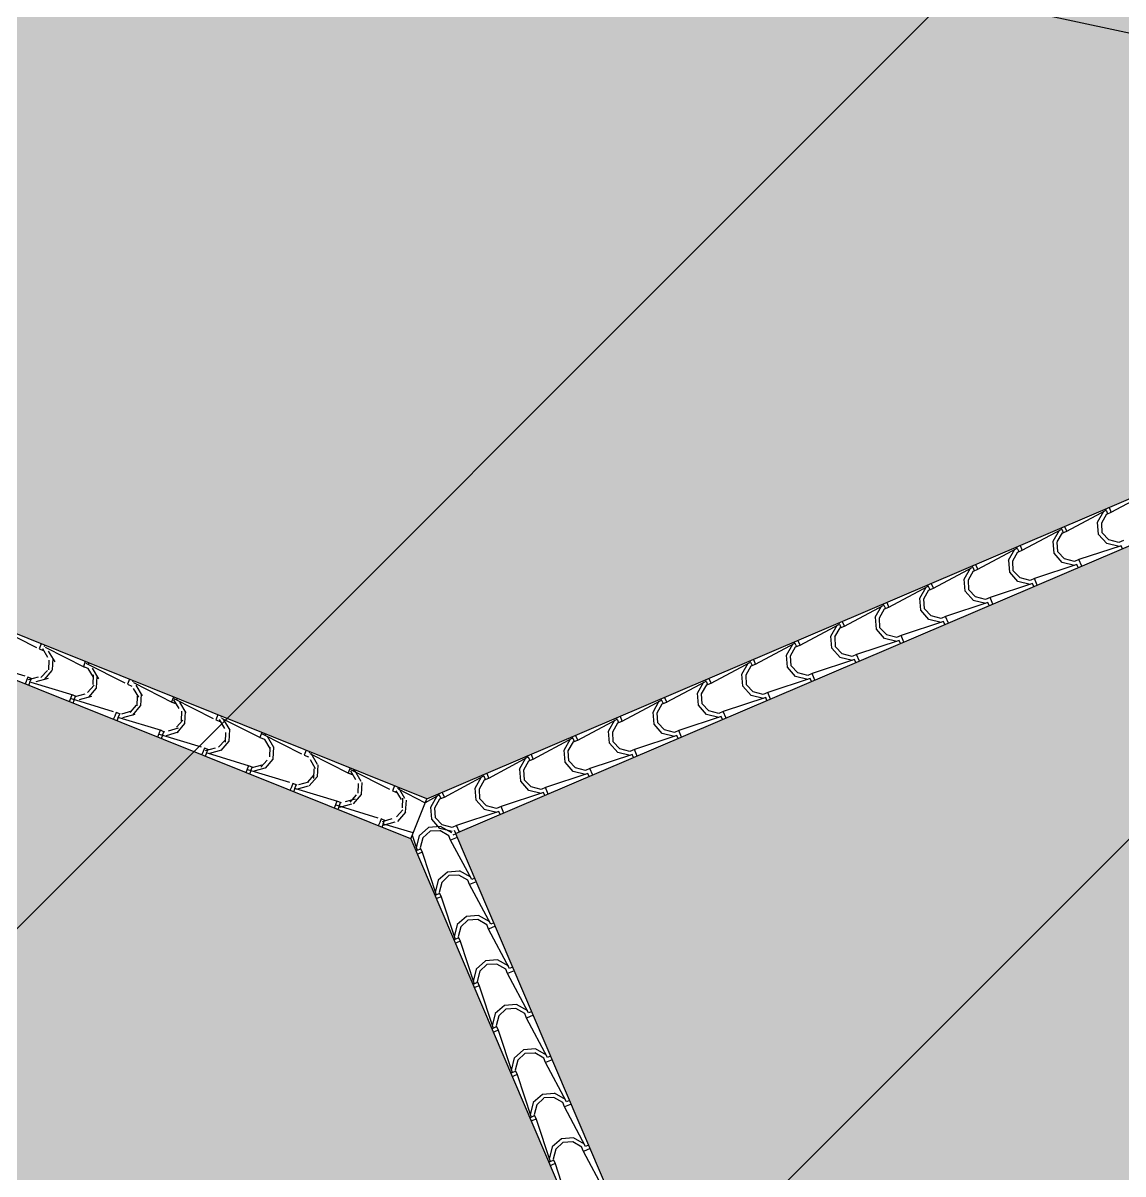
# Model space of a CAD drawing. Header units: millimetres. Extents: x 648844 to 649530, y 1246379 to 1246752.
# Drawn here: x 649134.362 to 649138.165, y 1246502.077 to 1246506.054 of the extents above; entities that cross this region are included whole.
import ezdxf

# ---------------------------------------------------------------- set-up
doc = ezdxf.new("R2010")
doc.units = ezdxf.units.MM
doc.header["$LTSCALE"] = 20
doc.header["$MEASUREMENT"] = 0
doc.layers.get('0').update_dxf_attribs({"linetype": 'CONTINUOUS'})
doc.layers.add('CONT-MNR2', color=9, linetype='CONTINUOUS')
doc.layers.add('TECHO', color=30, linetype='CONTINUOUS')

# ---------------------------------------------------------------- blocks, each defined once
blk = doc.blocks.new('*U3741')
at = {"layer": 'CONT-MNR2', "elevation": 36, "flags": 128}
blk.add_lwpolyline([(646455.4022681282, 1246757.154070158), (646453.506100637, 1246757.581870114), (646451.552228265, 1246758.009844136), (646449.6342974977, 1246758.420836786), (646447.8459548205, 1246758.797692623), (646446.2808467193, 1246759.123256208), (646445.0326196791, 1246759.380372101), (646444.1949201858, 1246759.551884862), (646443.8613947252, 1246759.620639051), (646443.6842617223, 1246759.655686592), (646443.5293934796, 1246759.685817124), (646443.3589107525, 1246759.738389595), (646443.085703966, 1246759.889563387), (646442.3891360743, 1246760.286776934), (646441.3310538174, 1246760.892441195), (646439.973303935, 1246761.668967127), (646438.3777331673, 1246762.57876569)], dxfattribs=at)
blk = doc.blocks.new('TEJA45')
at = {"layer": 'TECHO'}
for p, q in [((-3.500007189749034, 0.9300770588549305), (-3.400754738403336, 1.048234568486471)), ((-3.618164910221822, 0.8119195882518788), (-3.518912458876123, 0.9300770978834194)), ((-3.530861399734214, 0.8802904329595833), (-3.524953476243887, 0.9240087892122979)), ((-3.518865109162199, 0.9300667888338054), (-3.522432168753198, 0.933633848424801)), ((-3.518865109162228, 0.9300667888337877), (-3.509412505711325, 0.9206141853828846)), ((-3.516489708325459, 0.8829947965161828), (-3.511763441063081, 0.918442005792933)), ((-3.509412505711303, 0.9395193922847085), (-3.512979565302295, 0.943086451875697)), ((-3.511775656573924, 0.9182510345201713), (-3.499959902260294, 0.9300667888337983)), ((-3.4999599022604, 0.9300667888337983), (-3.509412505711303, 0.9395193922847014)), ((-3.306169896513282, 0.9536920293157962), (-3.424327406144826, 0.8544395779700977)), ((-3.511776022456154, 0.8425981969055734), (-3.530681245673541, 0.8804085627928195)), ((-3.502139469723382, 0.8522564720081682), (-3.516318383446141, 0.8829775089103755)), ((-3.424327367116383, 0.8355343088429557), (-3.542484876747928, 0.7362818574972572)), ((-3.473990418695976, 0.8237293961773489), (-3.511800784583222, 0.8426346193947367)), ((-3.471447450350816, 0.8380651689696457), (-3.502168487253023, 0.8522440826924047)), ((-3.436022991562787, 0.8426460836249312), (-3.471470200839534, 0.8379198163625574)), ((-3.424339074653325, 0.8544459612266415), (-3.436154828966956, 0.8426302069130145)), ((-3.406913548124315, 0.8370204346977168), (-3.42433907465319, 0.8544459612265918)), ((-3.416366151575211, 0.8275678312468173), (-3.424339074653183, 0.8355407543247892)), ((-3.736322630694765, 0.693762117648653), (-3.637070179349067, 0.8119196272801936)), ((-3.649019975290479, 0.7621320565275838), (-3.643112051800152, 0.8058504127802983)), ((-3.637022652298469, 0.8119092456975316), (-3.640589711889469, 0.8154763052885272)), ((-3.637022652298498, 0.8119092456975174), (-3.627570048847595, 0.8024566422466144)), ((-3.634647158939579, 0.7648383154281468), (-3.629920891677202, 0.800285524704897)), ((-3.627570048847574, 0.8213618491484418), (-3.631137108438566, 0.8249289087394338)), ((-3.629933199710202, 0.8000934913838975), (-3.618117445396571, 0.8119092456975245)), ((-3.61811744539667, 0.8119092456975316), (-3.627570048847574, 0.8213618491484347)), ((-3.430350086447064, 0.8294995576763391), (-3.474068442699782, 0.8235916341860161)), ((-3.629933552334919, 0.7244404656576862), (-3.648838775552306, 0.7622508315449323)), ((-3.620295878494325, 0.7341000088174248), (-3.634474792217084, 0.764821045719632)), ((-3.542484837719485, 0.7173765883701151), (-3.660642347351029, 0.6181241370244166)), ((-3.592148149943888, 0.705571866298591), (-3.629958515831134, 0.7244770895159789)), ((-3.589603913543165, 0.719908760199516), (-3.620324950445372, 0.734087673922275)), ((-3.554179472650858, 0.7244886330107718), (-3.589626681927605, 0.719762365748398)), ((-3.542496617789602, 0.7362884180903713), (-3.554312372103233, 0.7244726637767442)), ((-3.525071091260585, 0.7188628915614501), (-3.54249661778946, 0.7362884180903251)), ((-3.534523694711481, 0.7094102881105471), (-3.542496617789453, 0.7173832111885154)), ((-3.854480351167602, 0.5756046470455338), (-3.755227899821904, 0.6937621566770744)), ((-3.767178550847227, 0.6439736800919889), (-3.7612706273569, 0.6876920363447034)), ((-3.75518019543474, 0.6937517025612614), (-3.758747255025732, 0.697318762152257)), ((-3.755180195434768, 0.6937517025612472), (-3.745727591983865, 0.6842990991103441)), ((-3.752804609553827, 0.6466818343392049), (-3.74807834229145, 0.682129043615955)), ((-3.745727591983844, 0.703204306012168), (-3.749294651574829, 0.7067713656031565)), ((-3.748090742846479, 0.6819359482476237), (-3.736274988532848, 0.6937517025612507)), ((-3.736274988532941, 0.6937517025612578), (-3.745727591983844, 0.7032043060121609)), ((-3.548508462881806, 0.7113409821196583), (-3.592226819134524, 0.7054330586293354)), ((-3.748091082213669, 0.6062827344097776), (-3.766996305431057, 0.6440931002970238)), ((-3.738452287264877, 0.6159435456258606), (-3.752631200987636, 0.6466645825280679)), ((-3.66064230832248, 0.5992188678973811), (-3.778799817954024, 0.4999664165516826)), ((-3.710305881191765, 0.5874143364198297), (-3.748116247079011, 0.6063195596372175)), ((-3.707760376733852, 0.601752351428626), (-3.738481413636059, 0.6159312651513851)), ((-3.672335953740742, 0.6063311823963673), (-3.707783163017488, 0.6016049151339935)), ((-3.66065416092588, 0.618130874954101), (-3.67246991523951, 0.606315120640474)), ((-3.643228634396856, 0.6007053484251763), (-3.660654160925731, 0.6181308749540513)), ((-3.652681237847752, 0.5912527449742733), (-3.660654160925723, 0.5992256680522452)), ((-3.972638071640318, 0.4574471764425745), (-3.87338562029462, 0.5756046860741151)), ((-3.885337126403741, 0.5258153036581881), (-3.879429202913414, 0.5695336599109027)), ((-3.873337738571017, 0.5755941594249876), (-3.876904798162009, 0.5791612190159832)), ((-3.873337738571045, 0.5755941594249734), (-3.863885135120142, 0.5661415559740703)), ((-3.870962060168189, 0.5285253532493641), (-3.866235792905812, 0.5639725625261143)), ((-3.863885135120121, 0.5850467628758977), (-3.867452194711113, 0.5886138224668898)), ((-3.866248285982756, 0.5637784051113499), (-3.854432531669126, 0.5755941594249769)), ((-3.854432531669218, 0.5755941594249876), (-3.863885135120121, 0.5850467628758906)), ((-3.666666839313869, 0.59318240656334), (-3.710385195566587, 0.587274483073017)), ((-3.86624861209242, 0.4881250031618727), (-3.885153835309808, 0.5259353690491189)), ((-3.856608696035053, 0.497787082433458), (-3.870787609757812, 0.5285081193356653)), ((-3.778799778925574, 0.481061147424537), (-3.896957288557118, 0.3818086960788385)), ((-3.828463612439649, 0.4692568065410647), (-3.866273978326895, 0.4881620297584526)), ((-3.825916839926194, 0.4835959426584964), (-3.856637876828401, 0.4977748563812554)), ((-3.790492434829723, 0.4881737317820871), (-3.825939644106469, 0.4834474645197133)), ((-3.778811704062157, 0.4999733318178308), (-3.790627458375788, 0.4881575775042037)), ((-3.761386177533133, 0.4825478052889061), (-3.778811704062008, 0.499973331817781)), ((-3.770838780984036, 0.4730952018380066), (-3.778811704062001, 0.4810681249159714)), ((-4.090795792113177, 0.3392897058394375), (-3.991543340767478, 0.4574472154709781)), ((-4.00349570195975, 0.4076569272280004), (-3.997587778469423, 0.451375283480715)), ((-3.99149528170728, 0.4574366162887209), (-3.995062341298265, 0.4610036758797094)), ((-3.991495281707316, 0.4574366162886996), (-3.982042678256413, 0.4479840128377965)), ((-3.98911951078243, 0.4103688721604328), (-3.984393243520053, 0.445816081437183)), ((-3.982042678256384, 0.4668892197396239), (-3.985609737847369, 0.4704562793306124)), ((-3.984405829119034, 0.4456208619750761), (-3.972590074805403, 0.4574366162887031)), ((-3.972590074805481, 0.4574366162887173), (-3.982042678256384, 0.4668892197396204)), ((-3.784825215748612, 0.4750238310066557), (-3.82854357200133, 0.4691159075163327)), ((-3.984406141971199, 0.3699672719140104), (-4.003311365188587, 0.4077776378012565)), ((-3.974765104806004, 0.379630619242711), (-3.988944018528763, 0.4103516561449183)), ((-3.896957249528676, 0.3629034269516929), (-4.01511475916022, 0.2636509756059944)), ((-3.946621343687589, 0.3510992766623282), (-3.984431709574835, 0.3700044998797161)), ((-3.944073303117726, 0.3654395338879866), (-3.974794340019933, 0.3796184476107456)), ((-3.908648915917794, 0.3700162811679313), (-3.944096125194541, 0.3652900139055575)), ((-3.896969247198435, 0.3818157886815605), (-3.908785001512065, 0.3700000343679335)), ((-3.879543720669396, 0.3643902621526323), (-3.896969247198271, 0.3818157886815072)), ((-3.888996324120292, 0.3549376587017328), (-3.896969247198264, 0.3629105817797047)), ((-4.208953512586021, 0.2211322352363077), (-4.109701061240322, 0.3392897448678482)), ((-4.121654277516505, 0.2894985507923984), (-4.115746354026179, 0.333216907045113)), ((-4.109652824843558, 0.3392790731524506), (-4.11321988443455, 0.3428461327434462)), ((-4.109652824843586, 0.3392790731524329), (-4.100200221392683, 0.3298264697015298)), ((-4.107276961396558, 0.2922123910723933), (-4.10255069413418, 0.3276596003491434)), ((-4.100200221392662, 0.3487316766033537), (-4.103767280983654, 0.3522987361943422)), ((-4.102563372255311, 0.3274633188388023), (-4.09074761794168, 0.3392790731524293)), ((-4.090747617941759, 0.3392790731524435), (-4.100200221392662, 0.3487316766033466)), ((-3.902983592182473, 0.3568652554500957), (-3.946701948435191, 0.3509573319597727)), ((-4.10256367184995, 0.2518095406661018), (-4.121468895067338, 0.289619906553348)), ((-4.092921513576556, 0.2614741560511469), (-4.107100427299315, 0.2921951929533542)), ((-4.015114720131734, 0.2447457064788843), (-4.133272229763278, 0.1454932551331858)), ((-4.064779074935451, 0.2329417467835526), (-4.102589440822697, 0.2518469700009405)), ((-4.062229766308398, 0.247283125117093), (-4.092950803210606, 0.2614620388398521)), ((-4.021141968616334, 0.2387066798935287), (-4.064860324869052, 0.2327987564032057)), ((-4.026805397007671, 0.2518588305535268), (-4.062252606284417, 0.247132563291153)), ((-4.015126790334712, 0.2636582455452903), (-4.026942544648342, 0.2518424912316632)), ((-3.997701263805673, 0.246232719016362), (-4.015126790334548, 0.263658245545237)), ((-4.007153867256569, 0.2367801155654625), (-4.015126790334541, 0.2447530386434345)), ((-4.327111233058744, 0.1029747646333448), (-4.227858781713046, 0.2211322742648854)), ((-4.239812853073012, 0.1713401743586012), (-4.233904929582685, 0.2150585306113157)), ((-4.227810367979828, 0.2211215300161697), (-4.231377427570827, 0.2246885896071689)), ((-4.227810367979856, 0.2211215300161555), (-4.218357764528953, 0.2116689265652525)), ((-4.22543441201104, 0.1740559099816537), (-4.220708144748663, 0.2095031192584038)), ((-4.218357764528932, 0.2305741334670763), (-4.221924824119924, 0.2341411930580684)), ((-4.220720915391588, 0.2093057757025285), (-4.208905161077958, 0.2211215300161555)), ((-4.208905161078029, 0.2211215300161768), (-4.218357764528932, 0.2305741334670799)), ((-4.220721201728708, 0.1336518094182217), (-4.239626424946096, 0.1714621753054679)), ((-4.211077922346732, 0.1433176928587514), (-4.225256836069491, 0.1740387297609587)), ((-4.13327219073485, 0.1265879860060402), (-4.251429700366394, 0.02733553466034166)), ((-4.182936806183349, 0.1147842169048019), (-4.220747172070595, 0.1336894401221898)), ((-4.180386229499931, 0.1291267163465832), (-4.211107266402138, 0.1433056300693423)), ((-4.139300345048383, 0.1205481043372068), (-4.183018701301101, 0.1146401808468838)), ((-4.144961878098442, 0.1337013799390085), (-4.180409087375189, 0.1289751126766348)), ((-4.133284333470989, 0.14550070240902), (-4.14510008778462, 0.133684948095393)), ((-4.115858806941944, 0.1280751758800847), (-4.133284333470819, 0.1455007024089596)), ((-4.12531141039284, 0.1186225724291852), (-4.133284333470812, 0.1265954955071535)), ((-4.381066017177957, 0.06124925080029442), (-4.346016502185769, 0.1029748036619225)), ((-4.35797142862927, 0.05318179792661226), (-4.352063505138943, 0.09690015417932685)), ((-4.345967911116098, 0.1029639868798995), (-4.349534970707083, 0.106531046470888)), ((-4.345967911116134, 0.1029639868798853), (-4.336515307665231, 0.09351138342898224)), ((-4.343591862625289, 0.05589942889270816), (-4.338865595362911, 0.09134663816945832)), ((-4.336515307665202, 0.1124165903308096), (-4.340082367256187, 0.1159836499217981)), ((-4.338878458527866, 0.0911482325662547), (-4.327062704214235, 0.1029639868798817)), ((-4.327062704214299, 0.1029639868798995), (-4.336515307665202, 0.1124165903308025)), ((-4.381066017177965, 0.07500000000003837), (-4.381066017177972, -0.07499999999996376)), ((-4.338878731607451, 0.01549407817028481), (-4.357783954824839, 0.05330444405753099)), ((-4.329234331117675, 0.02516122966800793), (-4.343413244840434, 0.05588226657021522)), ((-4.30109453743124, -0.003373312973963039), (-4.338904903318486, 0.01553191024342482)), ((-4.30109453743124, 0.003373312974005671), (-4.338904903318486, -0.01553191024338219)), ((-4.298542692691456, 0.01097030757607342), (-4.329263729593663, 0.02514922129883246)), ((-4.257458721482493, -0.002389528778763861), (-4.301177077735211, 0.003518394711559125)), ((-4.257458721483125, 0.002389528780526007), (-4.301177077735844, -0.003518394709796979)), ((-4.263118359186514, 0.01554392932484205), (-4.29856556846326, 0.01081766206246826)), ((-4.251441876607267, 0.02734315927274977), (-4.263257630920897, 0.01552740495912275)), ((-4.234016350078214, 0.009917632743814409), (-4.251441876607089, 0.02734315927269293)), ((-4.243468953529117, 0.0004650292929184729), (-4.251441876607082, 0.008437952370883295)), ((-4.338878731607565, -0.01549407817016046), (-4.357783954824953, -0.05330444405740664)), ((-4.329234331119117, -0.0251612296676953), (-4.343413244841877, -0.05588226656990258)), ((-4.298542692692415, -0.01097030757503248), (-4.329263729594622, -0.02514922129779151)), ((-4.26311835918694, -0.01554392932355597), (-4.298565568463687, -0.01081766206118218)), ((-4.251441876607259, -0.0273431592726503), (-4.26325763092089, -0.01552740495902327)), ((-4.243468953529124, -0.0004650292928261024), (-4.251441876607103, -0.008437952370801582)), ((-4.234016350078228, -0.009917632743729143), (-4.251441876607103, -0.02734315927260411)), ((-4.133272190734765, -0.1265879860058945), (-4.251429700366309, -0.027335534660196)), ((-4.381066017177957, -0.06124925080087706), (-4.346016502186039, -0.102974803662196)), ((-4.35797142863111, -0.05318179792779887), (-4.352063505140784, -0.09690015418051345)), ((-4.343591862623768, -0.05589942889180222), (-4.338865595361391, -0.09134663816855237)), ((-4.345967911116119, -0.1029639868798178), (-4.349534970707111, -0.1065310464708098)), ((-4.345967911116119, -0.1029639868798107), (-4.336515307665216, -0.09351138342890764)), ((-4.336515307665216, -0.1124165903307208), (-4.340082367256201, -0.1159836499217093)), ((-4.338878458527873, -0.09114823256618365), (-4.327062704214242, -0.1029639868798107)), ((-4.327062704214313, -0.1029639868798071), (-4.336515307665216, -0.1124165903307102)), ((-4.327111233059028, -0.1029747646336112), (-4.22785878171333, -0.2211322742651518)), ((-4.182936806183335, -0.1147842169047451), (-4.220747172070581, -0.1336894401221329)), ((-4.139300345048618, -0.1205481043353416), (-4.183018701301336, -0.1146401808450186)), ((-4.125311410392847, -0.1186225724290999), (-4.133284333470819, -0.1265954955070754)), ((-4.220721201728821, -0.133651809418069), (-4.239626424946209, -0.1714621753053152)), ((-4.211077922348551, -0.1433176928592701), (-4.22525683607131, -0.1740387297614774)), ((-4.18038622950089, -0.1291267163455458), (-4.211107266403097, -0.1433056300683049)), ((-4.144961878097952, -0.1337013799378433), (-4.180409087374699, -0.1289751126754695)), ((-4.133284333470982, -0.1455007024089205), (-4.145100087784613, -0.1336849480952935)), ((-4.115858806941951, -0.1280751758799994), (-4.133284333470826, -0.1455007024088779)), ((-4.015114720131677, -0.2447457064787315), (-4.133272229763222, -0.145493255133033)), ((-4.239812853075087, -0.1713401743580043), (-4.23390492958476, -0.2150585306107189)), ((-4.225434412009413, -0.1740559099816323), (-4.220708144747036, -0.2095031192583825)), ((-4.227810367979835, -0.2211215300160916), (-4.231377427570827, -0.22468858960708)), ((-4.227810367979849, -0.2211215300160809), (-4.218357764528946, -0.2116689265651779)), ((-4.218357764528939, -0.2305741334669946), (-4.221924824119924, -0.2341411930579831)), ((-4.220720915391595, -0.2093057757024575), (-4.208905161077965, -0.2211215300160845)), ((-4.208905161078043, -0.2211215300160916), (-4.218357764528946, -0.2305741334669946)), ((-4.208953512586156, -0.2211322352367517), (-4.109701061240457, -0.3392897448682923)), ((-4.064779074935444, -0.2329417467835064), (-4.10258944082269, -0.2518469700008943)), ((-4.021141968615652, -0.2387066798917949), (-4.06486032486837, -0.232798756401472)), ((-4.007153867256584, -0.2367801155653737), (-4.015126790334556, -0.2447530386433456)), ((-4.102563671850049, -0.2518095406659526), (-4.121468895067437, -0.2896199065531988)), ((-4.092921513577991, -0.2614741560508413), (-4.10710042730075, -0.2921951929530486)), ((-4.062229766308533, -0.2472831251156791), (-4.092950803210741, -0.2614620388384381)), ((-4.026805397007173, -0.2518588305523757), (-4.06225260628392, -0.2471325632900019)), ((-4.015126790334705, -0.2636582455451908), (-4.026942544648335, -0.2518424912315638)), ((-3.997701263805688, -0.2462327190162696), (-4.015126790334563, -0.2636582455451446)), ((-3.896957249528668, -0.3629034269514939), (-4.015114759160213, -0.2636509756057954)), ((-4.121654277518559, -0.2894985507918193), (-4.115746354028232, -0.3332169070445339)), ((-4.107276961395293, -0.2922123910696612), (-4.102550694132916, -0.3276596003464114)), ((-4.109652824843572, -0.3392790731523618), (-4.113219884434571, -0.3428461327433574)), ((-4.109652824843586, -0.3392790731523547), (-4.100200221392683, -0.3298264697014517)), ((-4.100200221392676, -0.3487316766032613), (-4.103767280983661, -0.3522987361942498)), ((-4.102563372255318, -0.3274633188387313), (-4.090747617941688, -0.3392790731523583)), ((-4.090747617941773, -0.3392790731523512), (-4.100200221392676, -0.3487316766032542)), ((-4.09079579211361, -0.3392897058395334), (-3.991543340767912, -0.457447215471074)), ((-3.946621343687561, -0.3510992766622749), (-3.984431709574807, -0.3700044998796628)), ((-3.902983592182693, -0.3568652554482519), (-3.946701948435411, -0.3509573319579289)), ((-3.888996324120313, -0.354937658701644), (-3.896969247198278, -0.3629105817796088)), ((-3.984406141971292, -0.3699672719138363), (-4.003311365188679, -0.4077776378010824)), ((-3.974765104807034, -0.3796306192415919), (-3.988944018529793, -0.4103516561437992)), ((-3.94407330311784, -0.3654395338865797), (-3.974794340020047, -0.3796184476093387)), ((-3.908648915918178, -0.3700162811666665), (-3.944096125194925, -0.3652900139042927)), ((-3.896969247198427, -0.381815788681461), (-3.908785001512058, -0.370000034367834)), ((-3.87954372066941, -0.3643902621525434), (-3.896969247198278, -0.3818157886814149)), ((-3.778799778925574, -0.4810611474243274), (-3.896957288557118, -0.3818086960786289)), ((-4.003495701961803, -0.4076569272274284), (-3.997587778471477, -0.451375283480143)), ((-3.989119510780938, -0.4103688721594914), (-3.984393243518561, -0.4458160814362415)), ((-3.991495281707294, -0.457436616288625), (-3.995062341298279, -0.4610036758796134)), ((-3.991495281707302, -0.457436616288625), (-3.982042678256398, -0.4479840128377219)), ((-3.982042678256391, -0.4668892197395316), (-3.985609737847383, -0.47045627933052)), ((-3.984405829119041, -0.4456208619750051), (-3.97259007480541, -0.4574366162886321)), ((-3.972590074805495, -0.457436616288625), (-3.982042678256398, -0.466889219739528)), ((-3.972638071640603, -0.4574471764428409), (-3.873385620294904, -0.5756046860743815)), ((-3.828463612439656, -0.4692568065410221), (-3.866273978326902, -0.4881620297584099)), ((-3.784825215747915, -0.4750238310049539), (-3.828543572000633, -0.4691159075146309)), ((-3.770838780984029, -0.4730952018379142), (-3.778811704062008, -0.4810681249158897)), ((-3.866248612092527, -0.4881250031617235), (-3.885153835309914, -0.5259353690489696)), ((-3.856608696036851, -0.4977870824339909), (-3.87078760975961, -0.5285081193361982)), ((-3.825916839927132, -0.4835959426574767), (-3.856637876829339, -0.4977748563802358)), ((-3.790492434830099, -0.4881737317808401), (-3.825939644106846, -0.4834474645184663)), ((-3.77881170406215, -0.4999733318177313), (-3.790627458375781, -0.4881575775041043)), ((-3.761386177533133, -0.4825478052888172), (-3.778811704062015, -0.4999733318176993)), ((-3.660642308322466, -0.5992188678971608), (-3.77879981795401, -0.4999664165514623)), ((-3.885337126405283, -0.5258153036612399), (-3.879429202914956, -0.5695336599139544)), ((-3.870962060166704, -0.5285253532484191), (-3.866235792904327, -0.5639725625251693)), ((-3.873337738571024, -0.5755941594249059), (-3.876904798162016, -0.5791612190158979)), ((-3.873337738571038, -0.5755941594248988), (-3.863885135120135, -0.5661415559739957)), ((-3.863885135120128, -0.585046762875816), (-3.86745219471112, -0.5886138224668045)), ((-3.866248285982763, -0.5637784051112789), (-3.854432531669133, -0.5755941594249059)), ((-3.854432531669225, -0.575594159424913), (-3.863885135120128, -0.585046762875816)), ((-3.854480351167879, -0.5756046470457967), (-3.755227899822181, -0.6937621566773373)), ((-3.710305881191751, -0.5874143364197764), (-3.748116247078997, -0.6063195596371642)), ((-3.666666839314047, -0.5931824065615281), (-3.710385195566765, -0.5872744830712051)), ((-3.652681237847766, -0.591252744974188), (-3.660654160925738, -0.5992256680521599)), ((-3.748091082213755, -0.6062827344096036), (-3.766996305431142, -0.6440931002968497)), ((-3.738452287266668, -0.6159435456263971), (-3.752631200989427, -0.6466645825286044)), ((-3.707760376734775, -0.60175235142761), (-3.738481413636983, -0.615931265150369)), ((-3.672335953740216, -0.6063311823952517), (-3.707783163016963, -0.601604915132878)), ((-3.660654160925873, -0.6181308749540015), (-3.672469915239503, -0.6063151206403745)), ((-3.64322863439687, -0.6007053484250875), (-3.660654160925738, -0.6181308749539589)), ((-3.542484837719407, -0.7173765883699588), (-3.660642347350951, -0.6181241370242603)), ((-3.76717855084901, -0.643973680093243), (-3.761270627358684, -0.6876920363459575)), ((-3.75280460955247, -0.6466818343373433), (-3.748078342290093, -0.6821290436140934)), ((-3.755180195434754, -0.6937517025611761), (-3.758747255025746, -0.6973187621521681)), ((-3.755180195434768, -0.693751702561169), (-3.745727591983865, -0.684299099110266)), ((-3.745727591983851, -0.7032043060120756), (-3.749294651574843, -0.7067713656030641)), ((-3.748090742846486, -0.6819359482475527), (-3.736274988532855, -0.6937517025611797)), ((-3.736274988532955, -0.693751702561169), (-3.745727591983858, -0.7032043060120721)), ((-3.736322630694985, -0.6937621176489728), (-3.637070179349287, -0.8119196272805134)), ((-3.592148149943888, -0.705571866298552), (-3.629958515831134, -0.7244770895159398)), ((-3.548508462881067, -0.7113409821179886), (-3.592226819133785, -0.7054330586276656)), ((-3.534523694711496, -0.7094102881104618), (-3.54249661778946, -0.7173832111884266)), ((-3.629933552335011, -0.7244404656575156), (-3.648838775552399, -0.7622508315447618)), ((-3.620295878495718, -0.7341000088171477), (-3.634474792218477, -0.7648210457193549)), ((-3.589603913543264, -0.7199087601981269), (-3.620324950445472, -0.7340876739208859)), ((-3.554179472650326, -0.7244886330096598), (-3.589626681927072, -0.719762365747286)), ((-3.542496617789595, -0.7362884180902718), (-3.554312372103226, -0.7244726637766448)), ((-3.525071091260592, -0.7188628915613613), (-3.542496617789467, -0.7362884180902363)), ((-3.424327367116369, -0.8355343088427567), (-3.542484876747913, -0.7362818574970582)), ((-3.649019975292497, -0.7621320565270508), (-3.64311205180217, -0.8058504127797654)), ((-3.634647158938243, -0.764838315426271), (-3.629920891675866, -0.8002855247030212)), ((-3.637022652298477, -0.8119092456974428), (-3.640589711889469, -0.8154763052884348)), ((-3.637022652298491, -0.8119092456974428), (-3.627570048847588, -0.8024566422465398)), ((-3.627570048847581, -0.821361849148353), (-3.631137108438573, -0.8249289087393414)), ((-3.629933199710209, -0.8000934913838265), (-3.618117445396578, -0.8119092456974535)), ((-3.618117445396678, -0.8119092456974499), (-3.627570048847581, -0.821361849148353)), ((-3.618164910222042, -0.8119195882522163), (-3.518912458876343, -0.9300770978837569)), ((-3.473990418696012, -0.8237293961773169), (-3.511800784583258, -0.8426346193947047)), ((-3.430350086447213, -0.8294995576745663), (-3.474068442699931, -0.8235916341842433)), ((-3.416366151575225, -0.827567831246732), (-3.42433907465319, -0.8355407543246969)), ((-3.51177602245626, -0.8425981969054241), (-3.530681245673648, -0.8804085627926703)), ((-3.502139469724781, -0.8522564720078947), (-3.51631838344754, -0.882977508910102)), ((-3.471447450351725, -0.8380651689686403), (-3.502168487253932, -0.8522440826913993)), ((-3.436022991562247, -0.8426460836238334), (-3.471470200838993, -0.8379198163614596)), ((-3.424339074653318, -0.854445961226542), (-3.436154828966949, -0.842630206912915)), ((-3.406913548124322, -0.8370204346976315), (-3.424339074653197, -0.8544459612265065)), ((-3.306169896513211, -0.9536920293156292), (-3.424327406144755, -0.8544395779699308)), ((-3.530861399736224, -0.8802904329590646), (-3.524953476245898, -0.9240087892117792)), ((-3.516489708323888, -0.8829947965161011), (-3.511763441061511, -0.9184420057928513)), ((-3.518865109162206, -0.9300667888337131), (-3.522432168753198, -0.9336338484247051)), ((-3.518865109162221, -0.9300667888337131), (-3.509412505711317, -0.92061418538281)), ((-3.50941250571131, -0.9395193922846232), (-3.512979565302302, -0.9430864518756117)), ((-3.511775656573931, -0.9182510345201003), (-3.499959902260301, -0.9300667888337273)), ((-3.499959902260414, -0.9300667888337202), (-3.509412505711317, -0.9395193922846232)), ((-3.500007189749233, -0.9300770588552822), (-3.400754738403535, -1.048234568486823)), ((-3.355832687448071, -0.9418869260560534), (-3.393643053335317, -0.9607921492734413)), ((-3.312191710013344, -0.9476581332311405), (-3.355910066266063, -0.9417502097408175)), ((-3.298208608438955, -0.9457253743830059), (-3.30618153151692, -0.9536982974609707)), ((-3.393618492577495, -0.9607559281533291), (-3.412523715794883, -0.9985662940405753)), ((-3.383983060954591, -0.9704129352002937), (-3.39816197467735, -1.001133972102501)), ((-3.353290987160214, -0.9562215777391607), (-3.384012024062422, -0.9704004914619198)), ((-3.317866510474161, -0.9608035342380035), (-3.353313719750908, -0.9560772669756297)), ((-3.306181531517041, -0.9726035043628123), (-3.317997285830671, -0.9607877500491853)), ((-3.288756004988052, -0.9551779778339053), (-3.30618153151692, -0.9726035043627768)), ((-3.188012425910209, -1.071849749788395), (-3.306169935541753, -0.9725972984426967)), ((-3.412702824179448, -0.9984488093946737), (-3.406794900689121, -1.042167165647388)), ((-3.398332257709647, -1.001151277605036), (-3.39360599044727, -1.036598486881786)), ((-3.400707566025936, -1.048224331969987), (-3.404274625616935, -1.051791391560982)), ((-3.40070756602595, -1.048224331969987), (-3.391254962575047, -1.038771728519084)), ((-3.391254962575033, -1.057676935420893), (-3.394822022166032, -1.061243995011893)), ((-3.393618113437654, -1.036408577656374), (-3.381802359124023, -1.048224331970001)), ((-3.381802359124137, -1.04822433196999), (-3.39125496257504, -1.057676935420893)), ((-3.381849469276574, -1.048234529458174), (-3.282597017930875, -1.166392039089715)), ((-3.237674956200188, -1.060044455934815), (-3.275485322087434, -1.078949679152203)), ((-3.194033333579469, -1.065816708787722), (-3.237751689832187, -1.059908785297399)), ((-3.180051065302678, -1.063882917519276), (-3.188023988380642, -1.071855840597241)), ((-3.170598461851775, -1.073335520970172), (-3.188023988380657, -1.090761047499054)), ((-3.275460962698737, -1.078913659401216), (-3.294366185916125, -1.116724025288462)), ((-3.265826652184032, -1.088569398391872), (-3.280005565906791, -1.119290435294079)), ((-3.235134523970345, -1.074377986510438), (-3.265855560872552, -1.088556900233197)), ((-3.199710029384271, -1.078960984852415), (-3.235157238661017, -1.074234717590041)), ((-3.188023988380763, -1.090761047499083), (-3.199839742694394, -1.078945293185456)), ((-3.069854955307157, -1.19000747026119), (-3.188012464938701, -1.090755018915491)), ((-3.294544248622685, -1.11660718583029), (-3.288636325132359, -1.160325542083005)), ((-3.280174807095413, -1.119307758693967), (-3.275448539833036, -1.154754967970717)), ((-3.282550022889659, -1.166381875106257), (-3.286117082480651, -1.169948934697253)), ((-3.28255002288968, -1.166381875106261), (-3.273097419438777, -1.156929271655358)), ((-3.27309741943877, -1.175834478557171), (-3.276664479029762, -1.179401538148159)), ((-3.275460570301377, -1.154566120792648), (-3.263644815987746, -1.166381875106275)), ((-3.263644815987867, -1.166381875106268), (-3.27309741943877, -1.175834478557171)), ((-3.263691748803474, -1.166392000061592), (-3.164439297457776, -1.284549509693132)), ((-3.119517224952311, -1.178201985813583), (-3.157327590839557, -1.197107209030971)), ((-3.116978060777157, -1.192534395280195), (-3.147699097679364, -1.206713309002954)), ((-3.075874957146496, -1.183975284344175), (-3.119593313399214, -1.178067360853852)), ((-3.08155354829529, -1.197118435466706), (-3.117000757572036, -1.192392168204332)), ((-3.061893522166407, -1.18204046065555), (-3.069866445244372, -1.190013383733515)), ((-3.052440918715504, -1.191493064106449), (-3.069866445244379, -1.208918590635328)), ((-3.157303432819972, -1.1970713906491), (-3.17620865603736, -1.234881756536346)), ((-3.147670243413842, -1.206725861584275), (-3.161849157136601, -1.237446898486482)), ((-3.069866445244486, -1.208918590635353), (-3.081682199558117, -1.197102836321726)), ((-2.951697484704049, -1.308165190734027), (-3.069854994335593, -1.208912739388328)), ((-3.176385673066171, -1.234765562264094), (-3.170477749575845, -1.278483918516809)), ((-3.162017356481186, -1.237464239782895), (-3.157291089218809, -1.272911449059645)), ((-3.157303027165099, -1.272723663928922), (-3.145487272851469, -1.284539418242549)), ((-3.164392479753388, -1.284539418242531), (-3.16795953934438, -1.288106477833523)), ((-3.16439247975341, -1.284539418242531), (-3.154939876302507, -1.275086814791628)), ((-3.154939876302493, -1.293992021693445), (-3.158506935893477, -1.297559081284433)), ((-3.145487272851589, -1.284539418242534), (-3.154939876302493, -1.293992021693438)), ((-3.145534028330822, -1.284549470664484), (-3.046281576985123, -1.402706980296024)), ((-3.001359493704399, -1.296359515692334), (-3.039169859591645, -1.315264738909722)), ((-2.998821597585632, -1.310690804050708), (-3.029542634487839, -1.324869717773467)), ((-2.957716580713537, -1.302133859900632), (-3.001434936966255, -1.296225936410309)), ((-2.963397067206301, -1.315275886081), (-2.998844276483048, -1.310549618818627)), ((-2.943735979030137, -1.30019800379182), (-2.951708902108109, -1.308170926869789)), ((-2.934283375579234, -1.309650607242723), (-2.951708902108116, -1.327076133771605)), ((-3.0391459029412, -1.315229121896984), (-3.058051126158588, -1.35303948778423)), ((-3.029513834642891, -1.324882324775018), (-3.04369274836565, -1.355603361677225)), ((-2.951708902108209, -1.327076133771623), (-2.963524656421839, -1.315260379457996)), ((-2.833540014100954, -1.426322911206864), (-2.951697523732498, -1.327070459861165)), ((-3.058227097509651, -1.352923938697906), (-3.052319174019324, -1.39664229495062)), ((-3.043859905866945, -1.355620720871823), (-3.039133638604568, -1.391067930148573)), ((-3.039145484028822, -1.390881207065195), (-3.027329729715191, -1.402696961378822)), ((-3.046234936617125, -1.402696961378805), (-3.049801996208117, -1.406264020969793)), ((-3.046234936617132, -1.402696961378801), (-3.036782333166229, -1.393244357927898)), ((-3.036782333166229, -1.412149564829722), (-3.040349392757221, -1.415716624420718)), ((-3.027329729715319, -1.402696961378808), (-3.036782333166222, -1.412149564829711)), ((-3.027376307857871, -1.402706941267724), (-2.928123856512173, -1.520864450899264)), ((-2.883201762456508, -1.414517045571095), (-2.921012128343754, -1.433422268788483)), ((-2.880665134394938, -1.428847212821609), (-2.911386171297146, -1.443026126544368)), ((-2.839558204278752, -1.420292435457334), (-2.883276560531471, -1.414384511967011)), ((-2.845240586117313, -1.433433336695291), (-2.88068779539406, -1.428707069432917)), ((-2.82557843589386, -1.418355546928094), (-2.833551358971832, -1.426328470006062)), ((-2.816125832442957, -1.427808150378997), (-2.833551358971832, -1.445233676907872)), ((-2.94006852195313, -1.471082315131714), (-2.934160598462803, -1.514800671384428)), ((-2.920988373062443, -1.433386853144871), (-2.93989359627983, -1.471197219032117)), ((-2.911357425872332, -1.4430387879666), (-2.925536339595091, -1.473759824868807)), ((-2.833551358971931, -1.445233676907893), (-2.845367113285562, -1.433417922594266)), ((-2.715382543497938, -1.544480631679626), (-2.833540053129482, -1.445228180333928)), ((-2.928077393480862, -1.520854504515082), (-2.918624790029959, -1.511401901064179)), ((-2.925702455252711, -1.473777201960754), (-2.920976187990334, -1.509224411237504)), ((-2.920987940892545, -1.509038750201469), (-2.909172186578914, -1.520854504515096)), ((-2.928077393480848, -1.520854504515079), (-2.931644453071847, -1.524421564106078)), ((-2.918624790029945, -1.530307107965989), (-2.922191849620937, -1.533874167556977)), ((-2.909172186579042, -1.520854504515082), (-2.918624790029945, -1.530307107965985)), ((-2.90921858738551, -1.520864411870264), (-2.809966136039812, -1.639021921501804)), ((-2.765044031208639, -1.53267457544986), (-2.802854397095885, -1.551579798667248)), ((-2.762508671203413, -1.547003621592122), (-2.793229708105621, -1.561182535314881)), ((-2.721399827845794, -1.538451011013787), (-2.765118184098512, -1.532543087523464)), ((-2.727084105028339, -1.551590787309578), (-2.762531314305086, -1.546864520047205)), ((-2.70742089275759, -1.536513090064368), (-2.715393815835554, -1.544486013142333)), ((-2.697968289306687, -1.545965693515264), (-2.715393815835561, -1.563391220044142)), ((-2.821909946396609, -1.589240691565525), (-2.816002022906282, -1.63295904781824)), ((-2.802830843183706, -1.551544584392804), (-2.821736066401094, -1.58935495028005)), ((-2.793201017101389, -1.561195251157347), (-2.807379930824148, -1.591916288059554)), ((-2.715393815835654, -1.563391220044164), (-2.727209570149284, -1.551575465730537)), ((-2.597225072894837, -1.662638352152463), (-2.715382582526381, -1.563385900806765)), ((-2.809919850344592, -1.639012047651342), (-2.800467246893689, -1.629559444200439)), ((-2.807545004638243, -1.591933683051483), (-2.802818737375866, -1.627380892328233)), ((-2.802830397756267, -1.627196293337743), (-2.791014643442637, -1.63901204765137)), ((-2.809919850344571, -1.639012047651349), (-2.813486909935563, -1.642579107242341)), ((-2.800467246893675, -1.648464651102259), (-2.80403430648466, -1.652031710693247)), ((-2.791014643442779, -1.639012047651352), (-2.800467246893682, -1.648464651102255)), ((-2.791060866912552, -1.639021882473511), (-2.691808415566854, -1.757179392105051)), ((-2.684673313304934, -1.669702315640684), (-2.703578536522322, -1.70751268152793)), ((-2.646886299960727, -1.650832105328611), (-2.684696665847973, -1.669737328545999)), ((-2.644352208011057, -1.665160030362259), (-2.675073244913264, -1.679338944085018)), ((-2.603241451412842, -1.656609586570244), (-2.64695980766556, -1.650701663079921)), ((-2.608927623939351, -1.669748237923873), (-2.644374833216098, -1.665021970661499)), ((-2.597236272699377, -1.681548763180434), (-2.609052027013007, -1.669733008866807)), ((-2.589263349621319, -1.654670633200642), (-2.597236272699284, -1.662643556278606)), ((-2.579810746170416, -1.664123236651537), (-2.597236272699291, -1.681548763180416)), ((-2.703751370840337, -1.707399067997532), (-2.69784344735001, -1.751117424250246)), ((-2.689387554024243, -1.710090164138617), (-2.684661286761866, -1.745537373415367)), ((-2.675044608331199, -1.679351714349746), (-2.689223522053958, -1.710072751251953)), ((-2.479067602291742, -1.780796072625296), (-2.597225111923287, -1.681543621279598)), ((-2.691762307208315, -1.757169590787623), (-2.682309703757412, -1.74771698733672)), ((-2.68467285461999, -1.745353836474017), (-2.672857100306359, -1.757169590787644)), ((-2.6917623072083, -1.757169590787623), (-2.695329366799299, -1.760736650378618)), ((-2.682309703757404, -1.766622194238533), (-2.685876763348396, -1.770189253829525)), ((-2.672857100306501, -1.757169590787626), (-2.682309703757404, -1.766622194238529)), ((-2.672903146439751, -1.757179353076573), (-2.573650695094052, -1.875336862708114)), ((-2.566515783426183, -1.787860046888596), (-2.585421006643571, -1.825670412775843)), ((-2.528728568712808, -1.768989635207362), (-2.566538934600054, -1.78789485842475)), ((-2.526195744820356, -1.783316439133152), (-2.556916781722563, -1.797495352855911)), ((-2.485083074978959, -1.774768162126826), (-2.528801431231678, -1.768860238636503)), ((-2.490771142848558, -1.787905688538405), (-2.526218352125305, -1.783179421276031)), ((-2.479078729563099, -1.799706306316704), (-2.49089448387673, -1.787890552003077)), ((-2.471105806485042, -1.772828176336908), (-2.479078729563014, -1.780801099414884)), ((-2.585592795284057, -1.825557444429538), (-2.579684871793731, -1.869275800682253)), ((-2.571230103409881, -1.828246645228447), (-2.566503836147504, -1.863693854505197)), ((-2.556888199560625, -1.797508177541324), (-2.571067113283384, -1.828229214443532)), ((-2.573604764072044, -1.875327133923896), (-2.564152160621141, -1.865874530472993)), ((-2.566515311483712, -1.863511379610291), (-2.554699557170082, -1.875327133923918)), ((-2.57360476407203, -1.8753271339239), (-2.577171823663022, -1.878894193514888)), ((-2.564152160621134, -1.88477973737481), (-2.567719220212119, -1.888346796965795)), ((-2.554699557170231, -1.8753271339239), (-2.564152160621134, -1.884779737374803)), ((-2.554745425967099, -1.875336823679472), (-2.4554929746214, -1.993494333311013))]:
    blk.add_line(p, q, dxfattribs=at)

msp = doc.modelspace()

# ---------------------------------------------------------------- hatches: boundary and pattern name
h = msp.add_hatch()
h.set_pattern_fill('ANSI31', color=2, scale=20, style=0)
h.set_pattern_definition([(45, (-526.4316489867633, -3378.367883687839), (-1.767766952966369, 1.767766952966369), [])])
edge = h.paths.add_edge_path()
edge.add_line((649057.8519686605, 1246574.731937029), (649143.484031076, 1246525.395827967))
edge.add_line((649021.4650291716, 1246521.520933308), (649057.8519686605, 1246574.731937029))
edge.add_line((649021.4650291716, 1246521.520933308), (649126.0130467353, 1246470.828113168))
edge.add_line((649143.484031076, 1246525.395827967), (649148.0277335674, 1246486.904175728))
h.paths.add_polyline_path([(649085.8330108997, 1246502.103295551), (649115.3070900415, 1246502.103295551), (649115.3070900415, 1246507.529080002), (649085.8330108997, 1246507.529080002)], flags=24)
at = {"layer": 'TECHO'}
h = msp.add_hatch(dxfattribs=at)
h.set_pattern_fill('SPANTILE', color=254, scale=0.2049999999999999, angle=127.3110535632901, style=0, pattern_type=2)
h.set_pattern_definition([(73.09714128076718, (649192.706528796, 1246500.349973531), (-0.7262153715746074, -2.359287300013842), [0.1893117599999998, -4.543480804999994]), (338.1274412807671, (649192.7615710313, 1246500.531106831), (0.266614420293918, 0.1138716421737125), [0.01639999999999999, -0.1885999999999999]), (158.1274412807672, (649192.9579237733, 1246500.469954884), (-0.266614420293918, -0.1138716421737126), [0.05739999999999994, -0.1475999999999998]), (248.1274412807671, (649192.9046557249, 1246500.491338873), (0.1138716421737126, -0.2666144202939179), [0.02049999999999997, -0.1844999999999997]), (68.12744128076721, (649192.7752630459, 1246500.521192259), (-0.1138716421737126, 0.2666144202939179), [0.02049999999999991, -0.1844999999999993]), (158.1274412807672, (649192.7829001847, 1246500.540216562), (-0.266614420293918, -0.1138716421737126), [0.01639999999999997, -0.1885999999999998]), (158.1274412807672, (649192.9518140621, 1246500.454735442), (-0.266614420293918, -0.1138716421737126), [0.04099999999999995, -0.1639999999999998]), (243.1577412807671, (649192.913765456, 1246500.470009719), (-1.106698126479581, -2.206545849685529), [0.1893117599999986, -4.543480804999957]), (210.823541280767, (649192.9099468866, 1246500.460497567), (3.771471156067593, 2.241306594334163), [0.05412163999999981, -5.358033749999977]), (176.5623412807671, (649192.8634700099, 1246500.432765953), (-0.4568574122579158, -0.03749991614738955), [0.05186130999999991, -0.5964054749999983]), (139.692541280767, (649192.8117019711, 1246500.435875644), (0.3041148780339101, -0.3429855387687366), [0.05186130999999999, -0.5964054749999997]), (105.4313412807672, (649192.7721533551, 1246500.46942422), (-1.174842287308744, 4.226960554678361), [0.0541216399999998, -5.358033749999975]), (178.3523412807671, (649192.8593038555, 1246500.449901535), (2.398159015972211, -0.079111360009885), [0.04150942499999993, -4.109424259999992]), (137.9025412807671, (649192.8178116826, 1246500.451095086), (-1.787186630289026, 1.601058781459183), [0.04150942499999997, -4.109424259999996]), (105.5328412807671, (649192.7870115038, 1246500.478922663), (-0.9096047234324149, 3.236872623250625), [0.04387184499999998, -4.343319624999997]), (210.7220412807671, (649192.8970185857, 1246500.472314569), (2.895259688075203, 1.709443321858499), [0.04387184499999979, -4.343319624999973])])
h.paths.add_polyline_path([(649135.7583708015, 1246503.373444864), (649141.3182568832, 1246505.748085207), (649130.6573455458, 1246510.027814152), (649133.0319858887, 1246504.467928071)])
h = msp.add_hatch(dxfattribs=at)
h.set_pattern_fill('SPANTILE', color=254, scale=0.2049999999999999, angle=397.3110535632902, style=0, pattern_type=2)
h.set_pattern_definition([(343.0971412807672, (649192.8379424199, 1246500.721349862), (-2.359287300013842, 0.7262153715746078), [0.1893117599999997, -4.543480804999992]), (248.1274412807671, (649193.0190757198, 1246500.666307626), (0.1138716421737126, -0.266614420293918), [0.01639999999999996, -0.1885999999999997]), (68.12744128076721, (649192.9579237733, 1246500.469954884), (-0.1138716421737126, 0.2666144202939179), [0.05739999999999982, -0.1475999999999993]), (158.1274412807672, (649192.9793077622, 1246500.523222932), (-0.266614420293918, -0.1138716421737125), [0.02049999999999998, -0.1844999999999998]), (338.1274412807671, (649193.0091611483, 1246500.652615611), (0.266614420293918, 0.1138716421737125), [0.02049999999999999, -0.1844999999999999]), (68.12744128076721, (649193.0281854515, 1246500.644978472), (-0.1138716421737126, 0.2666144202939179), [0.01639999999999991, -0.1885999999999993]), (68.12744128076721, (649192.9427043311, 1246500.476064595), (-0.1138716421737126, 0.2666144202939179), [0.04099999999999982, -0.1639999999999993]), (153.1577412807671, (649192.9579786089, 1246500.514113201), (-2.20654584968553, 1.106698126479582), [0.1893117599999992, -4.543480804999976]), (120.8235412807671, (649192.948466457, 1246500.517931771), (2.241306594334165, -3.771471156067591), [0.05412163999999996, -5.358033749999994]), (86.56234128076723, (649192.9207348431, 1246500.564408647), (-0.03749991614738953, 0.4568574122579156), [0.05186130999999986, -0.5964054749999976]), (49.69254128076727, (649192.9238445339, 1246500.616176686), (-0.3429855387687367, -0.3041148780339097), [0.05186130999999986, -0.5964054749999975]), (15.43134128076713, (649192.9573931094, 1246500.655725302), (4.226960554678362, 1.174842287308742), [0.05412163999999992, -5.35803374999999]), (88.35234128076722, (649192.9378704244, 1246500.568574802), (-0.07911136000988533, -2.398159015972209), [0.04150942499999995, -4.109424259999995]), (47.90254128076717, (649192.9390639764, 1246500.610066975), (1.601058781459183, 1.787186630289026), [0.04150942499999979, -4.109424259999973]), (15.53284128076695, (649192.9668915524, 1246500.640867153), (3.236872623250626, 0.9096047234324136), [0.04387184499999992, -4.343319624999989]), (120.722041280767, (649192.9602834593, 1246500.530860071), (1.7094433218585, -2.895259688075203), [0.04387184499999978, -4.343319624999972])])
h.paths.add_polyline_path([(649138.2150746632, 1246497.733273207), (649135.8576906049, 1246503.252756126), (649141.3771735252, 1246505.610140184)])
h = msp.add_hatch(dxfattribs=at)
h.set_pattern_fill('SPANTILE', color=254, scale=0.1644999999999999, angle=217.3110535632901, style=0, pattern_type=2)
h.set_pattern_definition([(163.0971412807671, (649193.0542014937, 1246500.268225743), (1.893184199279401, -0.5827435542635268), [0.1519111439999999, -3.645866304499999]), (68.12744128076721, (649192.908853065, 1246500.312393781), (-0.09137504945158893, 0.213941815309022), [0.01315999999999996, -0.1513399999999993]), (248.1274412807671, (649192.9579237733, 1246500.469954884), (0.09137504945158897, -0.213941815309022), [0.04605999999999993, -0.1184399999999998]), (338.1274412807671, (649192.9407644264, 1246500.427210523), (0.213941815309022, 0.09137504945158889), [0.01645, -0.14805]), (158.1274412807672, (649192.9168089041, 1246500.323380788), (-0.2139418153090221, -0.09137504945158889), [0.01644999999999998, -0.1480499999999998]), (248.1274412807671, (649192.9015430609, 1246500.329509126), (0.09137504945158897, -0.213941815309022), [0.01315999999999998, -0.1513399999999997]), (248.1274412807671, (649192.9701364482, 1246500.465052213), (0.09137504945158897, -0.213941815309022), [0.03289999999999994, -0.1315999999999997]), (333.157741280767, (649192.9578797715, 1246500.434520526), (1.770618498893999, -0.888057764906787), [0.1519111439999995, -3.645866304499992]), (300.8235412807671, (649192.965512693, 1246500.431456357), (-1.798511876916928, 3.026375634990826), [0.04342931599999998, -4.299495374999998]), (266.562341280767, (649192.9877656227, 1246500.394161498), (0.03009139612802736, -0.3666002161776933), [0.04161553899999984, -0.4785790274999987]), (229.692541280767, (649192.9852702855, 1246500.352620803), (0.2752249811095474, 0.2440336460320887), [0.04161553899999998, -0.4785790274999998]), (195.4313412807672, (649192.9583495994, 1246500.32088545), (-3.391878103632151, -0.9427392988404302), [0.0434293159999998, -4.299495374999974]), (268.3523412807672, (649192.974015363, 1246500.390818413), (0.06348204254451684, 1.924376381109407), [0.03330878249999998, -3.297562393999999]), (227.9025412807671, (649192.9730576106, 1246500.357523474), (-1.28475204658554, -1.434108296012414), [0.03330878249999985, -3.29756239399999]), (195.5328412807671, (649192.950727678, 1246500.332808208), (-2.597392909876722, -0.7299023268518636), [0.03520448049999998, -3.485249162499999]), (300.7220412807671, (649192.9560302692, 1246500.421082185), (-1.371724031442552, 2.323269359455467), [0.03520448049999998, -3.485249162499998])])
h.paths.add_polyline_path([(649135.7024892971, 1246503.234242646), (649132.9761043845, 1246504.328725853), (649133.0319858887, 1246504.467928071), (649135.7583708015, 1246503.373444864)])
h = msp.add_hatch(dxfattribs=at)
h.set_pattern_fill('SPANTILE', color=254, scale=0.2049999999999999, angle=127.3110535632901, style=0, pattern_type=2)
h.set_pattern_definition([(243.1577412807671, (649178.9337258345, 1246466.041578514), (1.10669812647958, 2.20654584968553), [0.1893117599999991, -4.54348080499997]), (338.1274412807671, (649178.8482447141, 1246465.872664636), (0.1138716421737127, -0.2666144202939179), [0.01639999999999999, -0.1885999999999999]), (158.1274412807672, (649179.0323780343, 1246465.781073805), (-0.1138716421737127, 0.2666144202939179), [0.05739999999999994, -0.1475999999999998]), (68.12744128076721, (649178.9791099856, 1246465.802457794), (0.2666144202939179, 0.1138716421737126), [0.02049999999999991, -0.1844999999999993]), (248.1274412807671, (649178.8649915846, 1246465.870359785), (-0.2666144202939179, -0.1138716421737127), [0.02049999999999997, -0.1844999999999997]), (158.1274412807672, (649178.8573544458, 1246465.851335482), (-0.1138716421737127, 0.2666144202939179), [0.01639999999999997, -0.1885999999999998]), (158.1274412807672, (649179.0384877453, 1246465.796293247), (-0.1138716421737127, 0.2666144202939179), [0.04099999999999995, -0.1639999999999998]), (73.09714128076723, (649179.0004391391, 1246465.811567525), (0.7262153715746061, 2.359287300013841), [0.1893117599999998, -4.543480804999994]), (105.4313412807672, (649179.0042577086, 1246465.821079677), (1.174842287308743, -4.226960554678361), [0.0541216399999998, -5.358033749999975]), (139.692541280767, (649178.9898568154, 1246465.873250135), (-0.3041148780339101, 0.3429855387687364), [0.05186130999999999, -0.5964054749999996]), (176.5623412807671, (649178.9503081995, 1246465.90679871), (0.4568574122579159, 0.03749991614738975), [0.05186131, -0.5964054749999997]), (210.823541280767, (649178.8985401607, 1246465.909908402), (-3.771471156067593, -2.241306594334163), [0.05412163999999982, -5.358033749999977]), (137.9025412807671, (649178.9749986666, 1246465.863751693), (1.787186630289027, -1.601058781459182), [0.04150942499999997, -4.109424259999996]), (178.3523412807671, (649178.9441984881, 1246465.891579269), (-2.39815901597221, 0.07911136000988414), [0.04150942499999993, -4.109424259999991]), (210.7220412807671, (649178.9027063148, 1246465.89277282), (-2.895259688075203, -1.7094433218585), [0.04387184499999976, -4.343319624999969]), (105.5328412807671, (649178.9867471249, 1246465.821482097), (0.9096047234324158, -3.236872623250625), [0.04387184499999998, -4.343319624999997])])
h.paths.add_polyline_path([(649135.7024892971, 1246503.234242646), (649138.0771296399, 1246497.674356565), (649127.4162183026, 1246501.95408551), (649132.9761043845, 1246504.328725853)])

# ---------------------------------------------------------------- linework, layer by layer
at = {"layer": 'TECHO', "color": 254}
for p, q in [((649135.7583708015, 1246503.373444864), (649141.3182568832, 1246505.748085207)), ((649135.8576906049, 1246503.252756126), (649141.3771735252, 1246505.610140184)), ((649135.7583708015, 1246503.373444864), (649133.0319858887, 1246504.467928071)), ((649135.7024892971, 1246503.234242646), (649132.9761043845, 1246504.328725853)), ((649135.7024892971, 1246503.234242646), (649138.0771296399, 1246497.674356565)), ((649135.8576906049, 1246503.252756126), (649138.2150746632, 1246497.733273207))]:
    msp.add_line(p, q, dxfattribs=at)

# ---------------------------------------------------------------- block references
at = {"color": 254, "xscale": -1, "rotation": 158.1274412794206}
msp.add_blockref('TEJA45', (649139.796124094, 1246501.671706695), dxfattribs=at)
at = {"layer": 'CONT-MNR2'}
msp.add_blockref('*U3741', (2687.306187323644, -252.1344165771734), dxfattribs=at)

doc.saveas('drawing.dxf')
